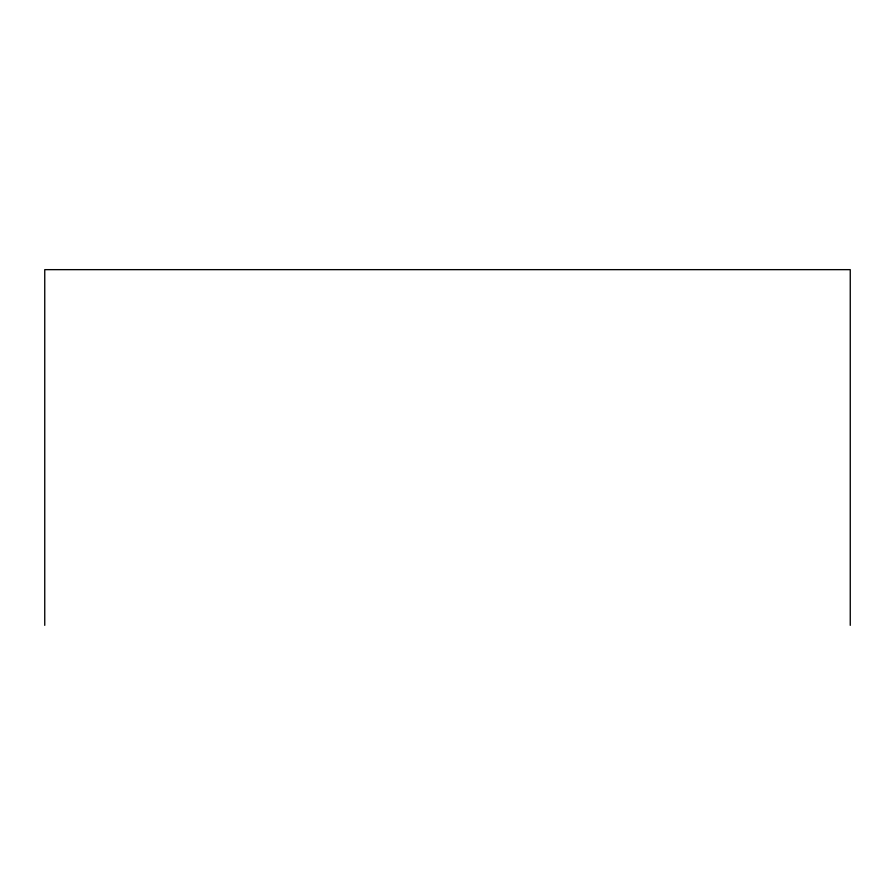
<?xml version="1.0" encoding="UTF-8"?>
<svg xmlns="http://www.w3.org/2000/svg" width="895" height="895" viewBox="0 0 895 895"><rect width="100%" height="100%" fill="white"/><g stroke="black" fill="none" stroke-linecap="round" stroke-linejoin="round"><path stroke-width="1.34" d="M850.25 625.348L850.25 269.652L44.75 269.652L44.75 625.348"/></g></svg>
